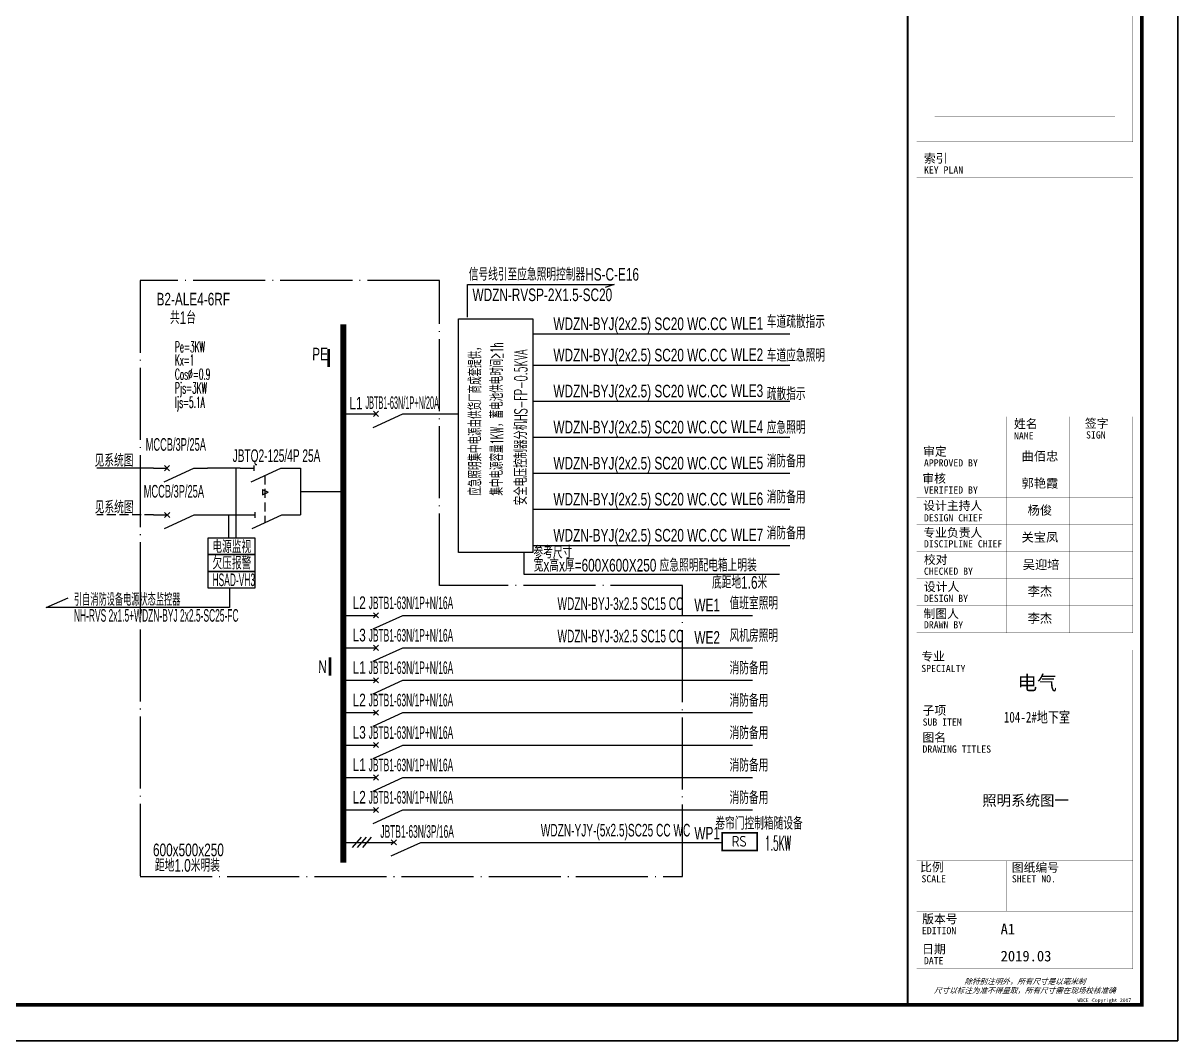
# Model space of a CAD drawing. Extents: x 776418 to 2076422, y -1170708 to 498544.
# Drawn here: x 1211635 to 1243693, y -612032 to -583781 of the extents above; entities that cross this region are included whole.
import ezdxf
from ezdxf.enums import TextEntityAlignment as Align

# ---------------------------------------------------------------- set-up
doc = ezdxf.new("R2010")
doc.units = 0
doc.header["$LTSCALE"] = 1000
doc.header["$MEASUREMENT"] = 0
for name, pattern in [('CONTINOUS', [0]), ('DASH', [0.35, 0.25, -0.1]), ('DOTE', [2.42, 2, -0.2, 0.02, -0.2]), ('HIDDEN', [0.375, 0.25, -0.125])]:
    doc.linetypes.add(name, pattern=pattern)
doc.layers.get('0').update_dxf_attribs({"linetype": 'CONTINUOUS'})
for name, color, linetype in [('D-TEXT', 7, 'CONTINUOUS'), ('DIM-动力', 3, 'CONTINUOUS'), ('DQ', 255, 'CONTINOUS'), ('EL-1', 4, 'DASH'), ('EL-TEXT', 3, 'CONTINUOUS'), ('EQUIP-消防', 80, 'CONTINUOUS'), ('PUB_TEXT', 255, 'CONTINUOUS'), ('SHEET_LINE', 6, 'CONTINUOUS'), ('SHEET_TEXT', 7, 'CONTINUOUS'), ('SIG_TEXT', 7, 'CONTINUOUS'), ('TEL_SYMB', 3, 'CONTINUOUS'), ('TEL_TEXT', 3, 'CONTINUOUS'), ('TEL_TITLE', 7, 'CONTINUOUS'), ('WIRE', 4, 'CONTINUOUS'), ('WIRE-动力', 2, 'CONTINUOUS'), ('WIRE-照明', 1, 'CONTINUOUS'), ('WIRE-通讯', 4, 'CONTINUOUS'), ('XT', 6, 'CONTINUOUS'), ('字', 7, 'CONTINUOUS')]:
    doc.layers.add(name, color=color, linetype=linetype)
doc.styles.add('_COMPLEX', font='ROS', dxfattribs={"width": 0.6, "bigfont": 'JD'})
doc.styles.add('_HZTXT', font='txt.shx', dxfattribs={"width": 0.8, "bigfont": 'HZTXT.shx'})
doc.styles.add('_JD', font='ros.shx', dxfattribs={"width": 0.8, "bigfont": 'JD.shx'})
doc.styles.add('_TEL_DIM', font='SIMPLEX', dxfattribs={"width": 0.7, "height": 3.5, "bigfont": 'HZTXT'})
doc.styles.add('B', font='ros.shx', dxfattribs={"width": 0.8, "bigfont": 'jd.shx'})
doc.styles.add('DIM_FONT', font='SIMPLEX', dxfattribs={"width": 0.7, "bigfont": 'GBCBIG'})
doc.styles.get("Standard").update_dxf_attribs({"font": 'gbenor.shx', "bigfont": 'gbcbig.shx'})
doc.styles.add('华文细黑', font='STXIHEI.TTF')

# ---------------------------------------------------------------- blocks, each defined once
blk = doc.blocks.new('A$C00115E70')
at = {"layer": 'WIRE-通讯', "ltscale": 0.001}
blk.add_lwpolyline([(-84100, 59400), (0, 59400), (0, 0), (-84100, 0)], close=True, dxfattribs=at)
blk = doc.blocks.new('WDCE Copyright200X')
at = {"const_width": 0.016}
blk.add_lwpolyline([(-10.6, 1.26, 1), (-11.4, 1.26, 1)], format="xyb", close=True, dxfattribs=at)
at = {"style": '华文细黑'}
for s, p in [('WDCE ', (-11.46, 0.5)), ('     Copyright ', (-3.51, 0.5))]:
    blk.add_text(s, height=1, dxfattribs=at).set_placement(p, align=Align.BOTTOM_RIGHT)
blk.add_text('c', height=0.6, dxfattribs=at).set_placement((-11.04, 1.35), align=Align.MIDDLE_CENTER)
blk.add_attdef('200X', text='', height=1, dxfattribs=at).set_placement((-0.45, 0.5), align=Align.BOTTOM_RIGHT)
blk = doc.blocks.new('A$C51FB5BAD')
at = {"layer": 'SHEET_LINE', "const_width": 50}
blk.add_lwpolyline([(-6500, -57400), (0, -57400), (0, -6150), (-6500, -6150)], close=True, dxfattribs=at)
at = {"layer": 'SHEET_LINE', "const_width": 5}
for points in [[(-6250, -15740), (-6250, -33443)], [(-6250, -33443), (-250, -33443), (-250, -15740)], [(-5750, -32740), (-750, -32740)], [(-6250, -33443), (-250, -33443)], [(-6250, -34426), (-250, -34426)], [(-6250, -47074), (-250, -47074), (-250, -41074), (-6250, -41074), (-6250, -47074)], [(-3750, -41074), (-3750, -47074)], [(-2000, -41074), (-2000, -47074)], [(-6250, -41824), (-250, -41824)], [(-6250, -42574), (-250, -42574)], [(-6250, -43324), (-250, -43324)], [(-6250, -44074), (-250, -44074)], [(-6250, -44824), (-250, -44824)], [(-6250, -45574), (-250, -45574)], [(-6250, -46324), (-250, -46324)], [(-6250, -47550), (-250, -47550), (-250, -56400), (-6250, -56400), (-6250, -47550)], [(-6250, -49050), (-250, -49050)], [(-6250, -49800), (-250, -49800)], [(-6250, -53400), (-250, -53400)], [(-3750, -53400), (-3750, -54800)], [(-6250, -54800), (-250, -54800)], [(-6250, -55600), (-250, -55600)]]:
    blk.add_lwpolyline(points, dxfattribs=at)
at = {"layer": 'SHEET_TEXT', "xscale": 100, "yscale": 100, "zscale": 100}
blk.add_blockref('WDCE Copyright200X', (-250, -57400), dxfattribs=at).add_auto_attribs({'200X': '2007'})
at = {"layer": 'SHEET_TEXT', "style": '华文细黑'}
for s, height, p in [('索引', 240, (-6050, -33786)), ('KEY PLAN', 200, (-6050, -34126)), ('姓名', 240, (-3550, -41153)), ('签字', 240, (-1581, -41143)), ('NAME', 200, (-3550, -41504)), ('SIGN', 200, (-1550, -41480)), ('审定', 240, (-6073, -41919)), ('APPROVED BY', 200, (-6050, -42256)), ('审核', 240, (-6095, -42671)), ('VERIFIED BY', 200, (-6050, -43009)), ('设计主持人', 240, (-6068, -43424)), ('DESIGN CHIEF', 200, (-6050, -43781)), ('专业负责人', 240, (-6067, -44174)), ('DISCIPLINE CHIEF', 200, (-6050, -44502)), ('校对', 240, (-6050, -44924)), ('CHECKED BY', 200, (-6050, -45263)), ('设计人', 240, (-6050, -45674)), ('DESIGN BY', 200, (-6050, -46017)), ('制图人', 240, (-6061, -46424)), ('DRAWN BY', 200, (-6050, -46750)), ('专业', 240, (-6123, -47607)), ('SPECIALTY', 200, (-6123, -47962)), ('子项', 240, (-6088, -49108)), ('SUB ITEM', 200, (-6088, -49450)), ('图名', 240, (-6091, -49859)), ('DRAWING TITLES', 200, (-6091, -50200)), ('比例', 240, (-6156, -53458)), ('图纸编号', 240, (-3610, -53468)), ('SCALE', 200, (-6119, -53800)), ('SHEET NO.', 200, (-3610, -53800)), ('版本号', 240, (-6100, -54897)), ('EDITION', 200, (-6106, -55239)), ('日期', 240, (-6100, -55732)), ('DATE', 200, (-6050, -56074))]:
    blk.add_text(s, height=height, dxfattribs=at).set_placement(p, align=Align.TOP_LEFT)
at = {"layer": 'SHEET_TEXT', "style": '华文细黑', "oblique": 20}
for s, p in [('除特别注明外，所有尺寸是以毫米制', (-3250, -56750)), ('尺寸以标注为准不得量取，所有尺寸需在现场校核准确', (-3250, -57000))]:
    blk.add_text(s, height=150, dxfattribs=at).set_placement(p, align=Align.MIDDLE_CENTER)
at = {"layer": '字', "style": '华文细黑'}
for s, p in [('A1', (-3921, -55441)), ('2019.03', (-3921, -56193))]:
    blk.add_text(s, height=296.2, dxfattribs=at).set_placement(p)
at = {"layer": '字', "insert": (-2908, -48482), "char_height": 400, "width": 78154.16, "attachment_point": 5, "style": '华文细黑'}
blk.add_mtext('电气', dxfattribs=at)
blk = doc.blocks.new('M_M7')
for p, q in [((-0.25, -0.2), (0, -0.75)), ((-0.047, -0.297), (0.047, -0.203)), ((-0.047, -0.203), (0.047, -0.297))]:
    blk.add_line(p, q)
for points in [[(0, 0), (0, -0.25)], [(0, -0.75), (0, -1)]]:
    blk.add_lwpolyline(points)
at = {"width": 0.8, "flags": 9}
blk.add_attdef('S', (0.25, -0.5), '', height=0.2, dxfattribs=at)
blk = doc.blocks.new('M_M8')
for p, q in [((-0.25, -0.2), (0, -0.75)), ((0.05, -0.25), (-0.05, -0.25))]:
    blk.add_line(p, q)
for points in [[(0, 0), (0, -0.25)], [(0, -0.75), (0, -1)]]:
    blk.add_lwpolyline(points)
at = {"style": 'DIM_FONT', "width": 0.8, "flags": 9}
blk.add_attdef('S', (0.25, -0.5), '', height=0.2, dxfattribs=at)
blk = doc.blocks.new('$equip$00002770')
for p, q in [((-0.65, 0.65), (-0.65, 0)), ((0.65, 0.65), (-0.65, 0.65)), ((0.65, 0), (0.65, 0.65)), ((-0.65, 0), (0.65, 0))]:
    blk.add_line(p, q)
at = {"const_width": 0.06}
blk.add_lwpolyline([(-0.65, 0.65), (-0.65, 0), (0.65, 0), (0.65, 0.65), (-0.65, 0.65), (-0.65, 0)], dxfattribs=at)
for p in [(0, 0.65), (-0.65, 0.325), (0, 0), (0.65, 0.325)]:
    blk.add_point(p)
at = {"color": 7}
blk.add_attdef('$TEXT$', text='', height=0.4, dxfattribs=at).set_placement((-0.014, 0.343), align=Align.MIDDLE_CENTER)
at = {"color": 7, "flags": 1}
for tag, height, p in [('B', 0.4, (0.905, 0.246)), ('A', 0.00002, (0, 0))]:
    blk.add_attdef(tag, text='', height=height, dxfattribs=at).set_placement(p, align=Align.MIDDLE_CENTER)

msp = doc.modelspace()

# ---------------------------------------------------------------- linework, layer by layer
at = {"color": 0, "linetype": 'DOTE'}
for p, q in [((1223195, -590930), (1214881, -590930)), ((1214881, -590930), (1214881, -607471)), ((1223195, -599392), (1223195, -590930)), ((1229945, -599392), (1223195, -599392)), ((1229945, -607471), (1229945, -599392)), ((1214881, -607471), (1229945, -607471))]:
    msp.add_line(p, q, dxfattribs=at)
at = {"color": 1, "linetype": 'Continuous', "const_width": 72.9}
for points in [[(1220122, -592828), (1220122, -593325)], [(1220157, -601388), (1220157, -601898)]]:
    msp.add_lwpolyline(points, dxfattribs=at)
at = {"layer": 'DIM-动力', "ltscale": 0.001}
msp.add_lwpolyline([(1159593, -612032), (1243693, -612032), (1243693, -552632), (1159593, -552632)], close=True, dxfattribs=at)
at = {"layer": 'EL-1'}
msp.add_line((1215259, -597434), (1213685, -597434), dxfattribs=at)
at = {"layer": 'PUB_TEXT'}
for p, q in [((1225535, -598479), (1225535, -599079)), ((1225535, -599079), (1232638, -599079))]:
    msp.add_line(p, q, dxfattribs=at)
at = {"layer": 'TEL_SYMB'}
msp.add_lwpolyline([(1225785, -591986), (1225785, -598479), (1223718, -598479), (1223718, -591986)], close=True, dxfattribs=at)
at = {"layer": 'TEL_TITLE'}
msp.add_lwpolyline([(1159593, -612032), (1243693, -612032), (1243693, -552632), (1159593, -552632)], close=True, dxfattribs=at)
at = {"layer": 'TEL_TITLE', "const_width": 100}
msp.add_lwpolyline([(1162093, -611032), (1242693, -611032), (1242693, -553632), (1162093, -553632)], close=True, dxfattribs=at)
at = {"layer": 'WIRE', "color": 6}
for p, q in [((1212273, -600005), (1212889, -599738)), ((1217365, -600005), (1212273, -600005))]:
    msp.add_line(p, q, dxfattribs=at)
at = {"layer": 'WIRE-动力'}
for p, q in [((1221021, -606374), (1220773, -606667)), ((1221161, -606374), (1220913, -606667)), ((1221301, -606374), (1221053, -606667))]:
    msp.add_line(p, q, dxfattribs=at)
at = {"layer": 'WIRE-照明'}
for p, q in [((1223968, -591943), (1223968, -591035)), ((1228047, -591035), (1227792, -591121)), ((1225785, -592407), (1232920, -592407)), ((1225785, -593275), (1232920, -593275)), ((1225785, -594275), (1232920, -594275)), ((1220524, -594627), (1221056, -594627)), ((1222231, -594627), (1223718, -594627)), ((1225785, -595276), (1232920, -595276)), ((1218976, -596135), (1219336, -596135)), ((1219336, -596135), (1219336, -597434)), ((1225785, -596276), (1232920, -596276)), ((1218284, -596731), (1218284, -596878)), ((1218284, -596731), (1218443, -596805)), ((1218284, -596878), (1218443, -596805)), ((1219336, -596784), (1220524, -596784)), ((1218972, -597434), (1219336, -597434)), ((1225785, -597276), (1232920, -597276)), ((1225785, -598277), (1232920, -598277)), ((1220524, -600221), (1221056, -600221)), ((1222231, -600221), (1231887, -600221)), ((1220524, -601121), (1221056, -601121)), ((1222231, -601121), (1231887, -601121)), ((1220524, -602021), (1221056, -602021)), ((1222231, -602021), (1231887, -602021)), ((1220524, -602921), (1221056, -602921)), ((1222231, -602921), (1231887, -602921)), ((1220524, -603821), (1221056, -603821)), ((1222231, -603821), (1231887, -603821)), ((1220524, -604721), (1221056, -604721)), ((1222231, -604721), (1231887, -604721)), ((1220524, -605621), (1221056, -605621)), ((1222231, -605621), (1231887, -605621)), ((1220524, -606521), (1221056, -606521)), ((1220524, -606521), (1221928, -606521)), ((1222865, -606521), (1231039, -606521))]:
    msp.add_line(p, q, dxfattribs=at)
at = {"layer": 'WIRE-照明', "linetype": 'Continuous'}
for p, q in [((1215252, -596135), (1213680, -596135)), ((1217663, -596135), (1216752, -596135)), ((1216759, -597434), (1217695, -597434))]:
    msp.add_line(p, q, dxfattribs=at)
at = {"layer": 'WIRE-照明', "linetype": 'HIDDEN'}
msp.add_line((1218345, -596336), (1218345, -597650), dxfattribs=at)
at = {"layer": 'WIRE-照明'}
msp.add_lwpolyline([(1223968, -591035), (1228047, -591035)], dxfattribs=at)
at = {"layer": 'WIRE-照明', "const_width": 160}
msp.add_lwpolyline([(1220524, -592144), (1220524, -607086)], dxfattribs=at)
at = {"layer": 'XT'}
for p, q in [((1217545, -596135), (1217545, -598066)), ((1217342, -598066), (1217342, -597434)), ((1217365, -599469), (1217365, -600005))]:
    msp.add_line(p, q, dxfattribs=at)
for points in [[(1216770, -598066), (1218070, -598066), (1218070, -598534), (1216770, -598534)], [(1216770, -598534), (1218070, -598534), (1218070, -599001), (1216770, -599001)], [(1216770, -599001), (1218070, -599001), (1218070, -599469), (1216770, -599469)]]:
    msp.add_lwpolyline(points, close=True, dxfattribs=at)

# ---------------------------------------------------------------- block references
msp.add_blockref('A$C51FB5BAD', (1242693, -553632))
at = {"layer": 'DQ', "xscale": 1500, "yscale": 1500, "zscale": 1500, "rotation": 90}
for name, p in [('M_M7', (1221056, -594627)), ('M_M7', (1215252, -596135)), ('M_M8', (1217663, -596135)), ('M_M7', (1215259, -597434)), ('M_M8', (1217695, -597434)), ('M_M7', (1221056, -600221)), ('M_M7', (1221056, -601121)), ('M_M7', (1221056, -602021)), ('M_M7', (1221056, -602921)), ('M_M7', (1221056, -603821)), ('M_M7', (1221056, -604721)), ('M_M7', (1221056, -605621)), ('M_M7', (1221553, -606521))]:
    msp.add_blockref(name, p, dxfattribs=at)
at = {"layer": 'EQUIP-消防', "xscale": 750, "yscale": 750, "zscale": 750}
msp.add_blockref('$equip$00002770', (1231527, -606748), dxfattribs=at).add_auto_attribs({'$TEXT$': 'RS'})
at = {"layer": 'WIRE-通讯', "ltscale": 0.001}
msp.add_blockref('A$C00115E70', (1243693, -612032), dxfattribs=at)

# ---------------------------------------------------------------- texts
at = {"layer": 'D-TEXT', "style": '_HZTXT', "width": 0.45}
msp.add_text('1.5KW', height=400, dxfattribs=at).set_placement((1232225, -606744))
at = {"layer": 'EL-TEXT', "style": '华文细黑'}
msp.add_text('照明系统图一', height=294, dxfattribs=at).set_placement((1238260, -605504))
at = {"layer": 'PUB_TEXT', "style": '_HZTXT'}
for s, width, p in [('集中电源容量1KW，蓄电池供电时间≥1h', 0.5, (1224958, -596895)), ('安全电压控制器分机HS-FP-0.5KVA ', 0.55, (1225626, -597162)), ('应急照明集中电源由供货厂商成套提供，', 0.5, (1224358, -596895))]:
    msp.add_text(s, height=350, rotation=90, dxfattribs=dict(at, width=width)).set_placement(p)
at = {"layer": 'SHEET_TEXT', "style": '华文细黑'}
msp.add_text('吴迎培', height=250, dxfattribs=at).set_placement((1239385, -598685), align=Align.TOP_LEFT)
for tag, p in [('曲佰忠', (1239862, -595677)), ('郭艳霞', (1239862, -596427)), ('杨俊', (1239862, -597177)), ('关宝凤', (1239862, -597927)), ('李杰', (1239862, -599427)), ('李杰', (1239862, -600177))]:
    msp.add_attdef(tag, text='', height=250, dxfattribs=at).set_placement(p, align=Align.TOP_CENTER)
at = {"layer": 'SIG_TEXT', "style": '_TEL_DIM', "width": 0.5}
for s, p in [('Pe=3KW', (1215850, -592916)), ('Kx=1', (1215850, -593284)), ('Cos%%C=0.9', (1215850, -593675)), ('Pjs=3KW', (1215850, -594058)), ('Ijs=5.1A', (1215850, -594457))]:
    msp.add_text(s, height=300, dxfattribs=at).set_placement(p)
at = {"layer": 'TEL_TEXT', "ltscale": 2}
for s, style, width, p in [('信号线引至应急照明控制器HS-C-E16 ', '_COMPLEX', 0.7, (1224006, -590930)), ('WDZN-RVSP-2X1.5-SC20', '_COMPLEX', 0.7, (1224111, -591498)), ('B2-ALE4-6RF', '_COMPLEX', 0.7, (1215340, -591618)), ('WDZN-BYJ(2x2.5) SC20 WC.CC', '_COMPLEX', 0.7, (1226357, -592302)), ('WLE1', '_COMPLEX', 0.7, (1231288, -592292)), ('车道疏散指示', '_COMPLEX', 0.7, (1232280, -592243)), ('WDZN-BYJ(2x2.5) SC20 WC.CC', '_COMPLEX', 0.7, (1226357, -593170)), ('WLE2', '_COMPLEX', 0.7, (1231288, -593160)), ('车道应急照明', '_COMPLEX', 0.7, (1232280, -593179)), ('WDZN-BYJ(2x2.5) SC20 WC.CC', '_COMPLEX', 0.7, (1226357, -594170)), ('WLE3', '_COMPLEX', 0.7, (1231288, -594160)), ('疏散指示', '_COMPLEX', 0.7, (1232280, -594244)), ('L1', '_COMPLEX', 0.7, (1220694, -594506)), ('JBTB1-63N/1P+N/20A', '_COMPLEX', 0.4, (1221138, -594491)), ('WDZN-BYJ(2x2.5) SC20 WC.CC', '_COMPLEX', 0.7, (1226357, -595171)), ('WLE4', '_COMPLEX', 0.7, (1231288, -595160)), ('应急照明', '_COMPLEX', 0.7, (1232280, -595180)), ('MCCB/3P/25A', '_JD', 0.55, (1215038, -595652)), ('WDZN-BYJ(2x2.5) SC20 WC.CC', '_COMPLEX', 0.7, (1226357, -596171)), ('WLE5', '_COMPLEX', 0.7, (1231288, -596161)), ('消防备用', '_COMPLEX', 0.7, (1232280, -596113)), ('MCCB/3P/25A', '_JD', 0.55, (1214984, -596951)), ('WDZN-BYJ(2x2.5) SC20 WC.CC', '_COMPLEX', 0.7, (1226357, -597171)), ('WLE6', '_COMPLEX', 0.7, (1231288, -597161)), ('消防备用', '_COMPLEX', 0.7, (1232280, -597113)), ('WDZN-BYJ(2x2.5) SC20 WC.CC', '_COMPLEX', 0.7, (1226357, -598172)), ('WLE7', '_COMPLEX', 0.7, (1231288, -598161)), ('消防备用', '_COMPLEX', 0.7, (1232280, -598113)), ('电源监视', '_COMPLEX', 0.7, (1216889, -598491, 37)), ('参考尺寸', '_COMPLEX', 0.7, (1225804, -598645, 0)), ('欠压报警', '_COMPLEX', 0.7, (1216893, -598945, 37)), ('宽x高x厚=600X600X250 应急照明配电箱上明装 ', '_COMPLEX', 0.7, (1225811, -599004, 0)), ('HSAD-VH3', '_COMPLEX', 0.5, (1216893, -599408)), ('底距地1.6米', '_COMPLEX', 0.7, (1230760, -599482, 0)), ('引自消防设备电源状态监控器 ', '_COMPLEX', 0.5, (1213046, -599955)), ('L2', '_COMPLEX', 0.7, (1220784, -600043)), ('JBTB1-63N/1P+N/16A', '_COMPLEX', 0.5, (1221228, -600048)), ('WDZN-BYJ-3x2.5 SC15 CC', '_COMPLEX', 0.6, (1226470, -600071)), ('WE1', '_COMPLEX', 0.7, (1230270, -600109)), ('值班室照明', '_COMPLEX', 0.7, (1231246, -600057)), ('NH-RVS 2x1.5+WDZN-BYJ 2x2.5-SC25-FC ', '_COMPLEX', 0.5, (1213046, -600397)), ('L3', '_COMPLEX', 0.7, (1220784, -600943)), ('JBTB1-63N/1P+N/16A', '_COMPLEX', 0.5, (1221228, -600948)), ('WDZN-BYJ-3x2.5 SC15 CC', '_COMPLEX', 0.6, (1226470, -600971)), ('风机房照明', '_COMPLEX', 0.7, (1231246, -600957)), ('L1', '_COMPLEX', 0.7, (1220784, -601843)), ('JBTB1-63N/1P+N/16A', '_COMPLEX', 0.5, (1221228, -601848)), ('消防备用', '_COMPLEX', 0.7, (1231246, -601857)), ('消防备用', '_COMPLEX', 0.7, (1231246, -602757)), ('L2', '_COMPLEX', 0.7, (1220784, -602743)), ('JBTB1-63N/1P+N/16A', '_COMPLEX', 0.5, (1221228, -602748)), ('L3', '_COMPLEX', 0.7, (1220784, -603643)), ('JBTB1-63N/1P+N/16A', '_COMPLEX', 0.5, (1221228, -603648)), ('消防备用', '_COMPLEX', 0.7, (1231246, -603657)), ('L1', '_COMPLEX', 0.7, (1220784, -604543)), ('JBTB1-63N/1P+N/16A', '_COMPLEX', 0.5, (1221228, -604548)), ('消防备用', '_COMPLEX', 0.7, (1231246, -604557)), ('L2', '_COMPLEX', 0.7, (1220784, -605443)), ('JBTB1-63N/1P+N/16A', '_COMPLEX', 0.5, (1221228, -605448)), ('消防备用', '_COMPLEX', 0.7, (1231246, -605457)), ('卷帘门控制箱随设备', '_COMPLEX', 0.7, (1230853, -606168)), ('JBTB1-63N/3P/16A', '_COMPLEX', 0.5, (1221552, -606394)), ('WDZN-YJY-(5x2.5)SC25 CC WC ', '_COMPLEX', 0.6, (1226007, -606358)), ('WP1', '_COMPLEX', 0.7, (1230270, -606441))]:
    msp.add_text(s, height=350, dxfattribs=dict(at, style=style, width=width)).set_placement(p)
at = {"layer": 'TEL_TEXT', "linetype": 'Continuous', "style": 'B', "oblique": 0.7}
for s, width, p in [('共1台', 0.7, (1215710, -592133)), ('JBTQ2-125/4P 25A', 0.6, (1217451, -595963)), ('见系统图', 0.7, (1213618, -596096)), ('见系统图', 0.7, (1213623, -597395)), ('600x500x250', 0.7, (1215239, -606906)), ('距地1.0米明装', 0.7, (1215293, -607336))]:
    msp.add_text(s, height=350, dxfattribs=dict(at, width=width)).set_placement(p)
at = {"layer": 'TEL_TEXT', "color": 1, "linetype": 'Continuous', "style": 'B', "oblique": 0.7, "width": 0.7}
for s, p in [('PE', (1219659, -593143)), ('N', (1219827, -601817))]:
    msp.add_text(s, height=350, dxfattribs=at).set_placement(p)
at = {"layer": 'TEL_TEXT', "style": '_COMPLEX', "width": 0.7}
msp.add_text('WE2', height=350, dxfattribs=at).set_placement((1230270, -601009))
at = {"layer": '字', "style": '华文细黑', "width": 0.75}
msp.add_text('104-2#地下室', height=300, dxfattribs=at).set_placement((1238860, -603196))

doc.saveas('drawing.dxf')
